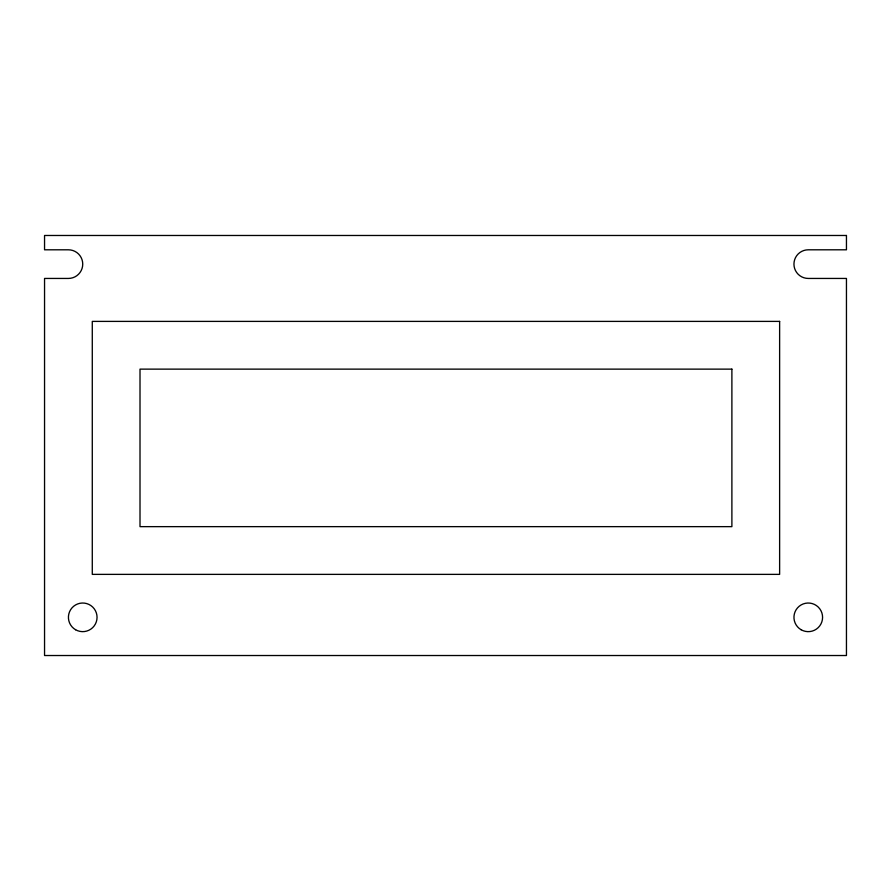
<?xml version="1.0" encoding="UTF-8"?>
<svg xmlns="http://www.w3.org/2000/svg" width="891" height="891" viewBox="0 0 891 891"><rect width="100%" height="100%" fill="white"/><g stroke="black" fill="none" stroke-linecap="round" stroke-linejoin="round"><path stroke-width="1.34" d="M846.45 235.48L44.55 235.48L44.55 249.803L68.418 249.803A14.323 14.323 0 0 1 82.74 264.115A14.323 14.323 0 0 1 68.418 278.438L44.55 278.438L44.55 655.52L846.45 655.52L846.45 278.438L808.26 278.438A14.323 14.323 0 0 1 793.948 264.115A14.323 14.323 0 0 1 808.26 249.803L846.45 249.803L846.45 235.48M779.625 321.395L92.285 321.395L92.285 574.372L779.625 574.372L779.625 321.395M731.89 369.13L140.01 369.13L140.01 526.648L731.89 526.648L731.89 369.13M801.109 629.737A14.323 14.323 0 0 0 822.582 617.34A14.323 14.323 0 0 0 801.109 604.933A14.323 14.323 0 0 0 801.109 629.737M75.579 629.737A14.323 14.323 0 0 0 97.052 617.34A14.323 14.323 0 0 0 75.579 604.933A14.323 14.323 0 0 0 75.579 629.737"/></g></svg>
